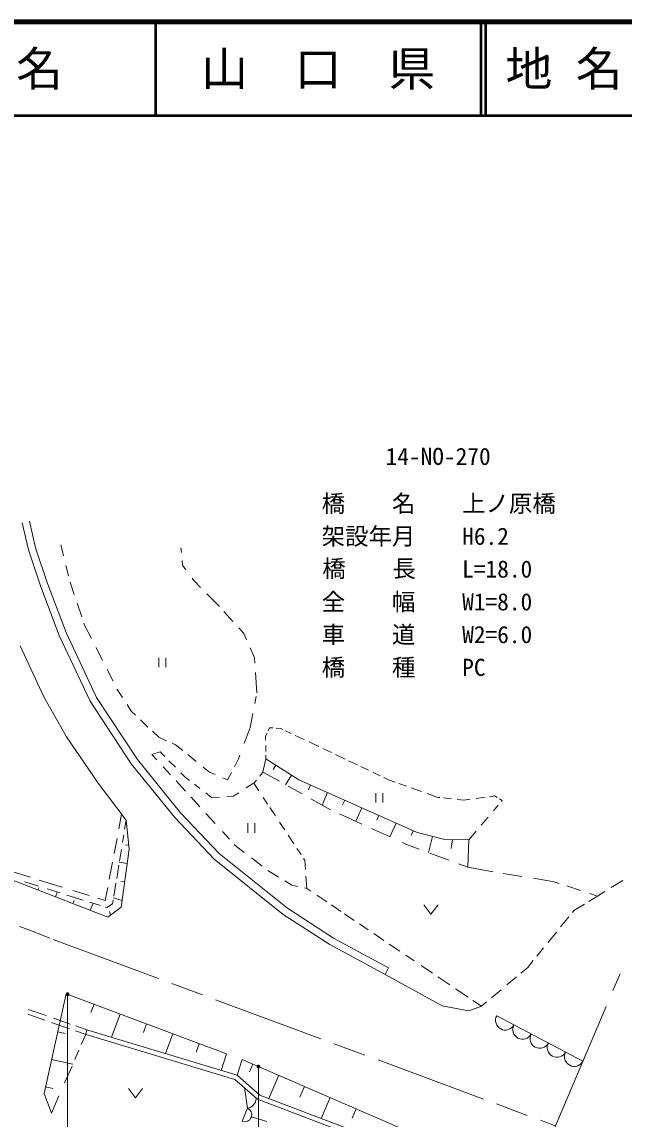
# Model space of a CAD drawing. Units: millimetres, scale not verified. Extents: x 40000 to 680000, y 20000 to 380000.
# Drawn here: x 318748 to 383036, y 262834 to 380000 of the extents above; entities that cross this region are included whole.
import ezdxf
from ezdxf.enums import TextEntityAlignment as Align

# ---------------------------------------------------------------- set-up
doc = ezdxf.new("R2010")
doc.units = ezdxf.units.MM
doc.header["$LTSCALE"] = 1000
doc.linetypes.add('CHAIN', pattern=[18.5, 12, -1.5, 3.5, -1.5])
for name, color, linetype, lineweight in [('M-BGD', 7, 'Continuous', 13), ('M-BMK', 2, 'CHAIN', 13), ('M-BMK-SRVR', 3, 'Continuous', 13), ('M-STR-STR1', 1, 'Continuous', 13), ('M-STR-STRC', 7, 'Continuous', 13), ('M-TTL', 2, 'Continuous', 140), ('M-TTL-LINE', 7, 'Continuous', 50)]:
    doc.layers.add(name, color=color, linetype=linetype, lineweight=lineweight)
doc.layers.add('M-TTL-TXT', color=7, linetype='Continuous')
doc.styles.add('ＭＳ ゴシック', font='')
doc.styles.get('ＭＳ ゴシック').set_extended_font_data('MS Gothic')

# ---------------------------------------------------------------- blocks, each defined once
blk = doc.blocks.new('filled_dot')
at = {"color": 0, "linetype": 'Continuous', "lineweight": -2, "const_width": 1.25}
blk.add_lwpolyline([(-0.625, 0, 1), (0.625, 0, 1)], format="xyb", close=True, dxfattribs=at)

msp = doc.modelspace()

# ---------------------------------------------------------------- linework, layer by layer
at = {"layer": 'M-BGD'}
for p, q in [((319436, 323621), (318767, 326521)), ((320207, 323838), (319546, 326701)), ((320719, 319772), (319436, 323621)), ((321473, 320041), (320207, 323838)), ((323182, 322985), (322889, 324158)), ((335719, 323846), (335768, 323353)), ((335855, 322490), (335906, 321978)), ((323721, 320831), (323442, 321945)), ((335906, 321978), (336252, 321505)), ((323464, 314786), (321473, 320041)), ((324327, 318866), (323886, 320172)), ((336913, 320599), (337089, 320359)), ((337089, 320359), (337827, 319604)), ((322727, 314474), (320719, 319772)), ((338505, 318911), (339829, 317556)), ((325140, 316459), (324642, 317933)), ((340309, 317030), (341279, 315968)), ((325443, 315563), (325367, 315786)), ((326163, 314147), (325443, 315563)), ((341906, 315282), (342445, 314691)), ((326017, 307446), (322727, 314474)), ((326717, 307838), (323464, 314786)), ((342445, 314691), (342729, 314030)), ((321100, 307928), (318540, 313388)), ((327351, 311815), (326656, 313179)), ((343102, 313158), (343566, 312075)), ((333352, 311083), (333352, 312083)), ((334102, 312083), (334102, 311083)), ((343566, 312075), (343604, 311513)), ((328488, 309581), (327845, 310844)), ((343670, 310521), (343815, 308338)), ((328930, 308712), (328906, 308761)), ((329495, 307843), (328930, 308712)), ((323488, 303662), (321100, 307928)), ((330424, 300753), (326017, 307446)), ((331070, 301227), (326717, 307838)), ((330425, 306408), (329973, 307104)), ((343746, 307966), (343607, 307221)), ((330872, 305980), (330425, 306408)), ((343406, 306142), (343130, 304664)), ((332206, 304703), (331414, 305461)), ((343121, 304638), (342487, 302928)), ((326901, 298714), (323488, 303662)), ((333352, 303605), (332685, 304244)), ((334171, 303238), (333352, 303605)), ((344765, 303711), (344920, 304046)), ((344768, 303302), (344765, 303711)), ((345040, 304304), (345188, 304622)), ((345188, 304622), (345536, 304597)), ((345907, 304571), (346374, 304537)), ((346374, 304537), (346616, 304424)), ((346896, 304292), (347489, 304012)), ((347928, 303806), (348877, 303359)), ((335158, 302796), (334778, 302966)), ((335921, 302177), (335158, 302796)), ((344779, 302090), (344773, 302742)), ((349407, 303109), (350377, 302652)), ((350377, 302652), (350416, 302634)), ((350868, 302418), (351791, 301977)), ((335674, 295553), (331070, 301227)), ((333515, 302034), (332623, 301760)), ((332623, 301760), (333151, 301185)), ((333996, 301554), (333515, 302034)), ((337365, 301008), (336442, 301755)), ((341885, 301301), (341430, 300439)), ((342027, 301684), (341885, 301301)), ((344485, 299888), (344786, 301318)), ((344786, 301318), (344782, 301700)), ((348302, 299073), (344786, 301318)), ((352243, 301762), (353260, 301276)), ((335072, 295025), (330424, 300753)), ((333823, 300452), (334608, 299597)), ((335145, 300405), (334442, 301108)), ((338771, 299868), (338090, 300420)), ((345565, 300174), (345858, 300633)), ((353628, 301100), (354567, 300652)), ((354936, 300476), (355756, 300084)), ((335205, 298946), (336215, 297845)), ((336191, 299359), (335728, 299822)), ((336652, 298999), (336191, 299359)), ((339367, 299618), (338771, 299868)), ((340701, 299059), (340158, 299287)), ((341120, 299852), (340701, 299059)), ((343514, 298689), (343782, 299020)), ((344147, 299470), (344485, 299888)), ((346254, 298902), (344485, 299888)), ((346897, 298543), (347544, 299557)), ((360947, 293439), (348302, 299073)), ((356237, 299855), (356996, 299493)), ((357380, 299309), (357875, 299073)), ((357875, 299073), (358607, 298811)), ((329863, 294752), (326901, 298714)), ((337750, 298142), (337176, 298590)), ((339004, 297163), (338366, 297661)), ((341902, 297690), (341303, 297300)), ((343464, 298707), (342676, 298194)), ((344041, 297891), (343514, 298689)), ((348661, 297560), (347162, 298395)), ((349329, 298009), (349555, 298514)), ((350790, 296373), (351382, 297700)), ((356527, 296628), (356527, 297628)), ((357277, 297628), (357277, 296628)), ((359001, 298670), (359800, 298385)), ((360310, 298203), (361402, 297812)), ((336796, 297211), (336809, 297197)), ((336809, 297197), (337744, 296173)), ((339829, 297212), (339004, 297163)), ((341303, 297300), (340617, 297259)), ((344981, 296468), (344505, 297188)), ((351697, 295868), (349592, 297041)), ((352983, 296381), (353208, 296886)), ((362018, 297592), (363149, 297188)), ((363149, 297188), (363370, 297164)), ((363755, 297123), (364598, 297034)), ((365204, 296970), (365945, 296891)), ((365945, 296891), (366619, 296982)), ((367232, 297065), (368208, 297198)), ((368673, 297261), (369228, 297336)), ((369228, 297336), (369480, 297183)), ((369734, 297030), (370033, 296849)), ((370033, 296849), (369935, 296734)), ((329393, 295381), (329100, 293845)), ((339814, 291180), (335674, 295553)), ((338382, 295475), (339380, 294382)), ((345807, 295218), (345212, 296119)), ((351702, 295866), (351697, 295868)), ((355044, 294342), (352659, 295429)), ((354396, 294637), (355035, 296072)), ((356637, 294753), (356862, 295259)), ((369609, 296352), (369099, 295755)), ((329863, 294752), (329707, 293783)), ((330204, 291642), (329863, 294752)), ((339271, 290590), (335072, 295025)), ((342874, 293416), (342874, 294416)), ((343624, 294416), (343624, 293416)), ((346807, 293705), (346249, 294550)), ((358036, 292978), (358689, 294445)), ((368512, 295066), (367776, 294205)), ((329611, 293186), (329478, 292362)), ((340149, 293540), (340900, 292717)), ((347790, 292218), (347169, 293157)), ((357990, 292999), (356075, 293872)), ((360291, 293125), (360516, 293631)), ((363912, 292676), (360947, 293439)), ((362157, 291295), (362599, 293014)), ((367228, 293562), (366453, 292655)), ((328902, 292803), (328593, 291184)), ((329821, 292098), (330151, 292134)), ((341408, 292162), (341509, 292051)), ((341509, 292051), (342479, 291309)), ((359737, 292203), (359384, 292363)), ((361162, 291668), (359737, 292203)), ((366453, 292655), (363912, 292676)), ((364568, 291725), (364703, 292670)), ((366453, 292655), (366357, 289720)), ((329366, 291665), (329158, 290370)), ((329332, 285462), (330204, 291642)), ((346628, 284691), (339271, 290590)), ((347097, 285340), (339814, 291180)), ((343242, 290726), (344398, 289842)), ((348545, 291075), (348112, 291730)), ((348946, 290468), (348810, 290675)), ((364311, 290487), (362311, 291237)), ((315020, 289414), (327929, 284400)), ((328419, 290270), (328073, 288451)), ((329088, 289940), (328861, 288528)), ((329139, 290256), (329992, 290135)), ((349017, 289481), (348946, 290468)), ((366357, 289720), (365362, 290093)), ((369077, 289247), (366357, 289720)), ((319621, 288654), (317675, 289259)), ((323030, 287595), (320584, 288355)), ((345008, 289375), (346132, 288676)), ((346803, 288260), (347547, 287797)), ((349161, 287466), (349069, 288756)), ((372111, 288750), (370120, 289076)), ((375579, 288183), (373370, 288544)), ((382909, 288301), (381674, 287549)), ((320509, 287702), (319048, 288158)), ((320537, 287514), (320455, 287303)), ((322817, 286983), (321427, 287416)), ((322513, 287077), (322319, 286579)), ((325942, 286691), (324198, 287232)), ((327903, 287561), (327637, 286164)), ((328779, 288019), (328557, 286640)), ((329318, 288211), (329712, 288155)), ((347547, 287797), (348193, 287665)), ((348931, 287513), (349161, 287466)), ((349589, 287177), (349161, 287466)), ((376108, 288007), (375579, 288183)), ((378396, 287244), (376924, 287735)), ((380993, 287135), (380190, 286646)), ((325299, 286209), (323546, 286755)), ((324306, 286170), (324184, 285855)), ((327118, 285642), (325980, 285996)), ((327637, 286164), (326843, 286411)), ((328494, 286245), (328422, 285803)), ((328525, 286442), (329433, 286175)), ((351285, 286033), (350219, 286752)), ((380190, 286646), (379272, 286082)), ((380190, 286646), (379386, 286914)), ((326340, 285884), (326048, 285131)), ((327816, 285424), (327678, 285467)), ((328422, 285803), (327816, 285424)), ((327929, 284400), (329332, 285462)), ((328113, 285008), (328219, 284619)), ((352012, 282151), (347097, 285340)), ((352806, 285008), (351783, 285698)), ((354229, 284048), (353175, 284759)), ((361672, 285706), (362422, 284706)), ((362422, 284706), (363172, 285706)), ((377683, 285107), (377521, 284907)), ((378807, 285797), (377683, 285107)), ((351604, 281462), (346628, 284691)), ((355698, 283057), (354790, 283670)), ((377141, 284440), (376265, 283359)), ((357403, 281908), (356319, 282639)), ((375815, 282806), (374922, 281705)), ((357520, 278289), (351604, 281462)), ((357898, 278994), (352012, 282151)), ((359091, 280770), (357969, 281526)), ((360612, 279744), (359747, 280327)), ((374435, 281105), (373725, 280230)), ((357898, 278994), (357520, 278289)), ((362595, 278406), (361387, 279221)), ((372751, 279031), (372025, 278421)), ((373337, 279753), (372751, 279031)), ((363600, 274937), (357520, 278289)), ((364420, 277176), (363144, 278037)), ((371549, 278021), (370537, 277170)), ((366387, 275850), (365054, 276748)), ((369915, 276647), (368898, 275792)), ((323472, 276223), (321107, 265579)), ((340584, 269784), (323472, 276223)), ((367818, 274884), (366905, 275500)), ((321335, 273879), (319409, 274551)), ((326105, 274206), (326443, 275105)), ((366479, 274379), (363600, 274937)), ((367818, 274884), (366479, 274379)), ((368360, 275340), (367818, 274884)), ((321177, 273404), (319378, 274032)), ((323836, 272476), (321908, 273149)), ((323897, 272984), (322133, 273600)), ((328315, 271562), (329251, 274049)), ((378636, 269008), (369437, 273862)), ((323355, 271961), (322564, 272137)), ((325621, 271853), (324482, 272250)), ((325776, 272328), (324490, 272777)), ((325087, 270785), (325561, 271874)), ((325554, 271856), (325676, 272363)), ((341495, 267062), (325621, 271853)), ((341743, 267509), (325776, 272328)), ((331720, 272092), (332059, 272992)), ((334072, 269824), (334867, 271936)), ((337336, 269979), (337674, 270879)), ((324393, 269191), (324836, 270208)), ((340014, 268031), (340584, 269784)), ((324181, 268704), (321913, 269208)), ((323308, 266700), (324092, 268500)), ((342249, 269197), (341743, 267509)), ((363511, 260000), (342249, 269197)), ((343050, 267863), (343410, 268695)), ((344153, 265400), (341743, 267509)), ((345098, 265041), (346163, 267504)), ((322053, 266104), (321262, 266280)), ((330113, 266110), (330863, 265110)), ((330863, 265110), (331613, 266110)), ((343892, 264965), (341495, 267062)), ((342819, 264002), (342525, 266161)), ((348427, 265181), (348917, 266313)), ((321107, 265579), (321895, 263457)), ((321895, 263457), (322701, 265308)), ((363483, 257515), (343892, 264965)), ((363643, 257989), (344153, 265400)), ((350712, 262906), (351670, 265122)), ((342243, 262607), (342819, 264002)), ((353992, 262933), (354424, 263931)), ((344910, 262565), (343252, 263080))]:
    msp.add_line(p, q, dxfattribs=at)
for centre, radius, start, end in [((370357, 273377), 1040, 152.17987, 332.17987), ((372197, 272406), 1040, 152.17987, 332.17987), ((374037, 271435), 1040, 152.17987, 332.17987), ((375877, 270464), 1040, 152.17987, 332.17987), ((377716, 269493), 1040, 152.17987, 332.17987), ((342672, 265082), 1089, 277.77317, 356.48678), ((342531, 263305), 755, 247.55725, 67.55725)]:
    msp.add_arc(centre, radius, start, end, dxfattribs=at)
at = {"layer": 'M-BMK'}
msp.add_line((322079, 282025), (375702, 262109), dxfattribs=at)
msp.add_open_spline([(288081, 293339), (288378, 293270), (288674, 293200), (288970, 293128), (289363, 293032), (289755, 292934), (290147, 292834), (290539, 292735), (290931, 292636), (291323, 292533), (291561, 292470), (291799, 292407), (292037, 292342), (292275, 292278), (292513, 292214), (292751, 292149), (292989, 292084), (293226, 292018), (293464, 291952), (295041, 291513), (296613, 291051), (298179, 290574), (301335, 289612), (304470, 288583), (307582, 287488), (312454, 285775), (317266, 283900), (322079, 282025)], degree=3, knots=[0, 0, 0, 0, 1, 1, 1, 2, 2, 2, 3, 3, 3, 4, 4, 4, 5, 5, 5, 6, 6, 6, 7, 7, 7, 8, 8, 8, 9, 9, 9, 9], dxfattribs=at)
at = {"layer": 'M-BMK-SRVR'}
for p, q in [((382609, 278347), (381853, 276571)), ((381126, 274861), (370717, 250391))]:
    msp.add_line(p, q, dxfattribs=at)
at = {"layer": 'M-STR-STRC'}
for p, q in [((323620, 276168), (323620, 244795)), ((343992, 268443), (343992, 244960))]:
    msp.add_line(p, q, dxfattribs=at)
at = {"layer": 'M-TTL'}
msp.add_line((680000, 380000), (40000, 380000), dxfattribs=at)
at = {"layer": 'M-TTL-LINE'}
for p, q in [((333000, 380000), (333000, 370000)), ((367750, 380000), (367750, 370000)), ((368250, 380000), (368250, 370000)), ((40000, 370000), (680000, 370000))]:
    msp.add_line(p, q, dxfattribs=at)

# ---------------------------------------------------------------- block references
at = {"layer": 'M-STR-STRC', "xscale": 160, "yscale": 160, "rotation": 270}
for p in [(323620, 276168), (343992, 268443)]:
    msp.add_blockref('filled_dot', p, dxfattribs=at)

# ---------------------------------------------------------------- texts
at = {"layer": 'M-STR-STR1', "style": 'ＭＳ ゴシック'}
for s, p in [('14-NO-270', (357573, 332136)), ('橋\u3000\u3000名', (350751, 327109)), ('上ノ原橋', (365751, 327109)), ('架設年月', (350751, 323609)), ('H6.2', (365751, 323609)), ('橋\u3000  長', (350819, 320161)), ('L=18.0', (365751, 320109)), ('全\u3000\u3000幅', (350751, 316609)), ('W1=8.0', (365751, 316609)), ('車\u3000\u3000道', (350751, 313109)), ('W2=6.0', (365751, 313109)), ('橋\u3000\u3000種', (350751, 309609)), ('PC', (365751, 309609))]:
    msp.add_text(s, height=1833, dxfattribs=at).set_placement(p, align=Align.BOTTOM_LEFT)
at = {"layer": 'M-TTL-TXT', "style": 'ＭＳ ゴシック'}
for s, p in [('県\u3000名', (315625, 375000)), ('山\u3000口\u3000県', (350375, 375000))]:
    msp.add_text(s, height=3666, dxfattribs=at).set_placement(p, align=Align.MIDDLE_CENTER)
msp.add_text('地 名', height=3666, dxfattribs=at).set_placement((370380, 375000), align=Align.MIDDLE_LEFT)

doc.saveas('drawing.dxf')
